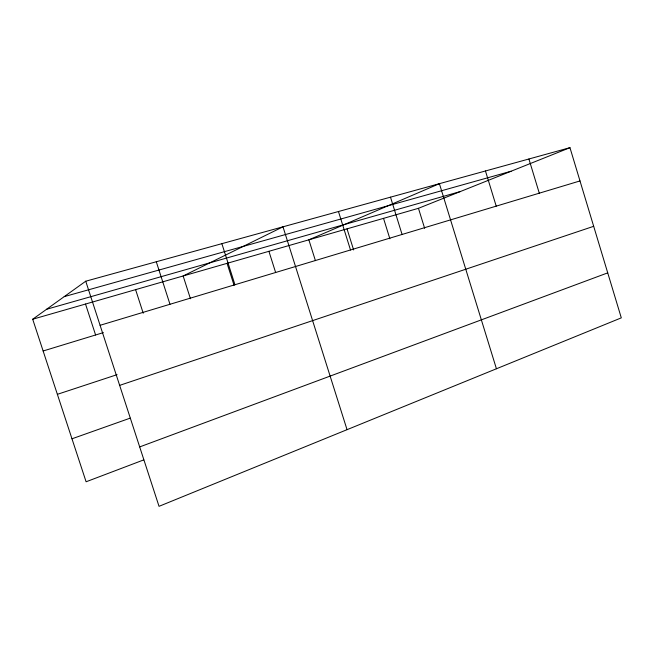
<?xml version="1.0" encoding="UTF-8"?>
<svg xmlns="http://www.w3.org/2000/svg" width="654" height="654" viewBox="0 0 654 654"><rect width="100%" height="100%" fill="white"/><g stroke="black" fill="none" stroke-linecap="round" stroke-linejoin="round"><path stroke-width="0.98" d="M143.766 459.885L86.099 481.777L32.7 319.234L85.739 281.212L569.961 147.673L621.3 317.86L159.028 506.327L85.739 281.212M32.7 319.234L418.462 208.307L569.961 147.673M139.686 446.919L607.73 272.865M71.981 438.793L130.179 418.143M119.649 385.369L593.685 226.309M57.372 394.329L117.091 374.652M43.131 350.994L103.406 332.6M100.095 325.3L580 180.937M46.606 309.268L460.326 191.548M64.215 296.638L511.109 171.225M85.519 304.045L95.598 334.987M135.599 289.64L143.218 313.209M190.453 298.747L183.145 275.972L282.986 226.815L347.045 429.67M156.29 261.755L169.983 304.282M221.869 243.672L234.958 284.735M227.052 263.341L234.083 285.373M268.917 251.308L275.661 272.604M315.416 260.644L308.86 239.822L439.406 183.676L496.427 368.766M347.029 228.843L353.626 249.942M338.461 211.52L350.503 249.975M390.495 197.165L402.079 234.459M383.522 218.354L389.882 238.792M418.462 208.307L424.65 228.32M485.464 170.98L496.214 206.141M528.906 158.996L539.288 193.183"/></g></svg>
